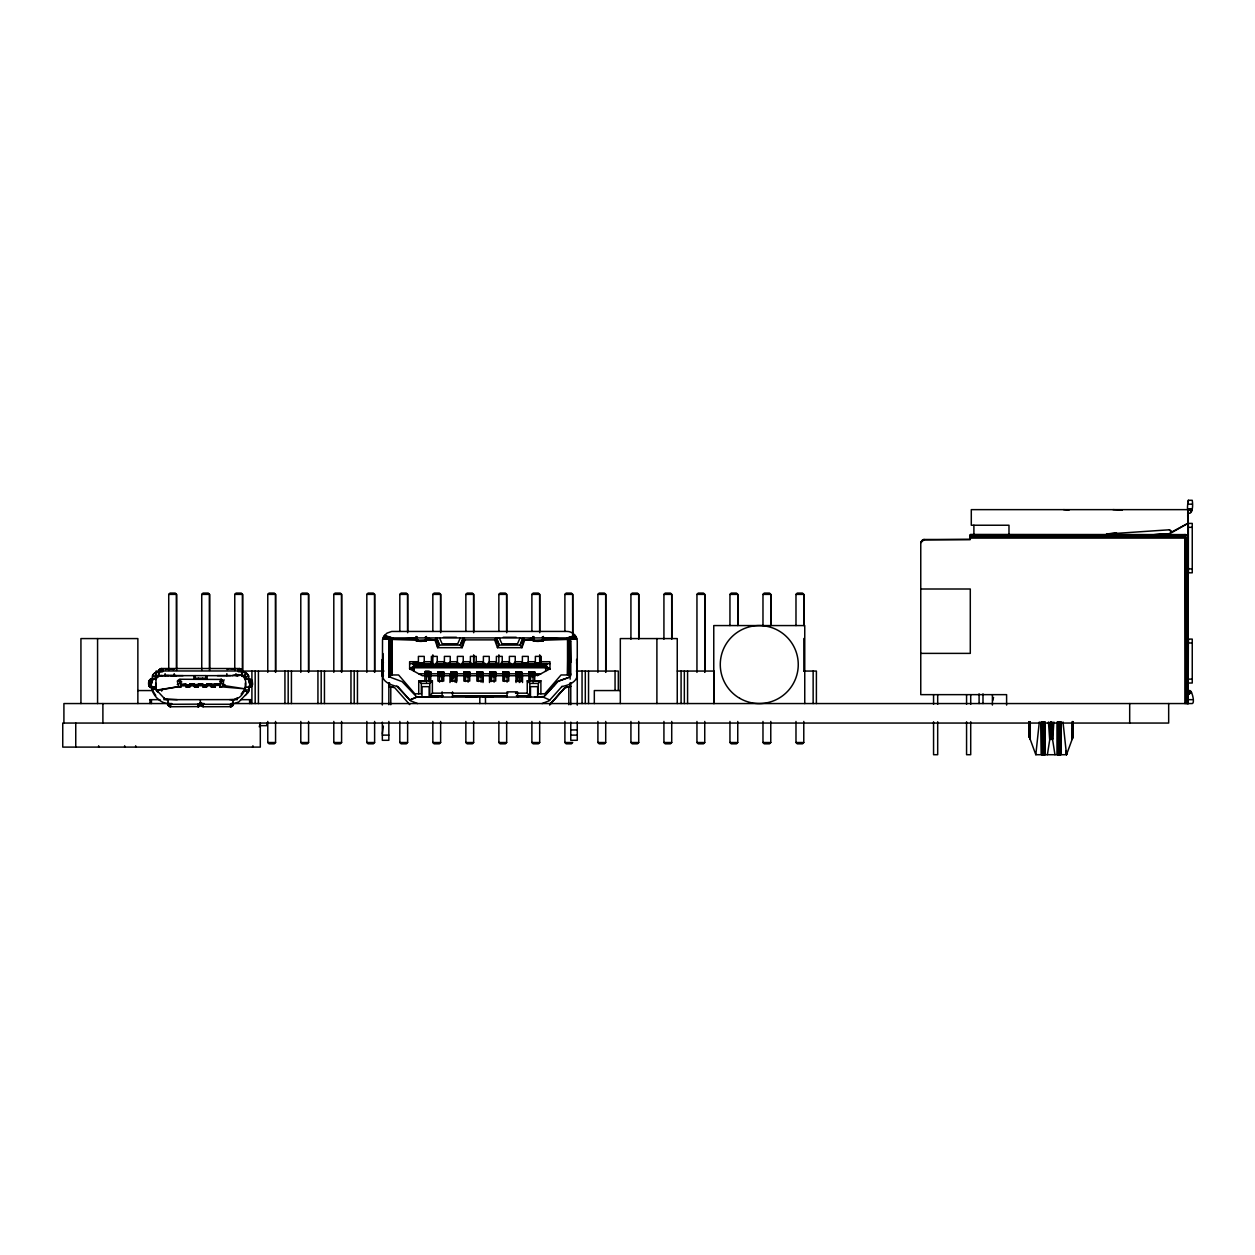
<?xml version="1.0" encoding="UTF-8"?>
<svg xmlns="http://www.w3.org/2000/svg" width="1255" height="1255" viewBox="0 0 1255 1255"><rect width="100%" height="100%" fill="white"/><g stroke="black" fill="none" stroke-linecap="round" stroke-linejoin="round"><path stroke-width="1.5" d="M382.336 676.555L382.336 660.208M388.846 671.817L388.846 670.421M542.05 703.553L549.094 700.808L562.036 686.407M540.889 693.811L540.889 680.822L538.285 683.41L538.285 693.811L544.78 693.811L561.032 674.97L568.829 674.97L570.131 641.823L566.884 637.917L570.335 639.972L570.774 661.84M577.269 679.802L577.269 673.668M577.269 671.817L577.269 670.421M1030.261 739.399L1029.288 721.719L1029.241 736.685L1030.261 739.399L1030.261 722.033M1072.084 739.399L1073.088 721.719L1073.103 736.654L1072.084 739.399L1072.084 722.033M1188.344 502L1188.344 500.29L1192.25 500.29C1194.619 516.072 1184.595 519.131 1188.344 500.29M232.065 675.645C252.914 668.617 247.925 700.494 231.704 699.663M1029.367 721.939L1029.226 736.607L1029.226 721.625L1029.32 736.889L1035.814 754.71L1066.515 754.71L1073.119 736.607L1073.088 721.625L1072.194 739.117M1186.148 537.846L1185.834 703.553L1185.52 537.846M1188.218 683.018L1188.344 639.093L1188.344 642.952L1192.25 642.999M1029.524 721.813L1029.367 737.014L1029.226 721.656M1050.466 722.127L1049.776 738.63M1050.843 723.068L1050.404 737.093L1050.294 722.127M1187.967 595.937L1188.171 537.846L1185.834 534.677L970.288 534.599L970.288 539.477L922.503 539.87L920.762 542.788L920.762 694.643L1006.604 694.643L1006.604 705.059M1029.586 721.986L1029.602 737.642L1029.978 722.174M1047.392 754.71L1050.011 737.893L1050.09 722.566M1051.565 723.053L1052.302 737.799M1072.978 721.923L1072.758 737.595M1051.204 722.896L1051.11 736.575L1049.98 737.924L1049.949 722.676M1054.953 754.71L1052.349 737.924L1052.459 722.676M1187.779 595.937L1188.171 537.846L970.288 537.846M1187.873 639.783L1188.171 632.253L1188.171 685.418L1187.779 632.253M177.237 699.663L164.734 698.862L155.746 689.23L156.091 678.469L159.997 675.645L156.624 676.555L155.667 679.52C146.098 674.327 146.317 692.446 155.667 687.316M416.236 636.473L416.503 641.148L417.24 636.865M533.218 636.473L533.469 641.148L534.191 636.865M1049.713 722.958L1049.808 738.599L1052.349 737.924L1052.035 722.158M1061.369 722.002L1060.883 754.71L1060.883 722.002M452.412 681.496L452.506 674.625M465.401 681.496L465.495 674.625M478.406 681.496L478.5 674.625M491.395 681.496L491.489 674.625M504.4 681.496L504.494 674.625M517.389 681.496L517.484 674.625M530.394 681.496L530.489 674.625M1187.858 570.037L1188.171 537.846L1187.826 547.29M452.318 681.245L452.506 675.974L455.094 675.974M465.307 681.245L465.495 675.974L468.099 675.974M478.312 681.245L478.5 675.974L481.089 675.974M491.301 681.245L491.489 675.974L494.094 675.974M504.306 681.245L504.494 675.974L507.083 675.974M517.295 681.245L517.484 675.974L520.088 675.974M530.3 681.245L530.489 675.974L533.077 675.974M249.243 688.556L248.412 691.913L245.29 695.474M416.315 636.787C413.821 643.501 426.637 642.011 428.786 637.917M533.297 636.787C530.802 643.501 543.619 642.011 545.768 637.917M570.774 674.029L568.625 677.512L557.487 681.622L544.027 696.509L534.599 697.153M389.019 682.767L388.846 686.407L394.76 687.756L409.742 704.604M389.301 677.308L389.489 673.668L390.791 674.97L398.588 674.97L414.84 693.811L421.335 693.811L421.335 683.41L418.731 680.822L424.896 680.822M158.914 672.994L159.118 669.762L161.518 668.523L239.501 668.523L242.105 670.547M168.013 699.663L168.06 705.09L170.617 706.738L198.792 706.581L200.204 705.483L200.376 699.663M232.975 702.675L230.92 704.259L203.232 704.29C199.357 700.839 199.372 705.938 203.232 706.738L230.92 706.675L232.818 705.483L233.006 702.267M416.597 637.038L416.189 640.285L425.806 639.925L426.135 641.148L425.429 636.865M530.818 637.917L533.155 640.285L533.375 637.164L533.155 640.285L542.772 639.925L543.117 641.148L542.38 636.865M545.439 671.331L546.882 663.66L535.367 664.758L424.237 664.695M200.376 704.698L200.204 705.483L200.345 702.675M416.393 637.164L416.189 640.285L413.852 637.917M533.375 637.164L533.155 640.285L533.422 637.242M1053.886 722.033L1052.694 739.399L1049.651 739.399L1048.458 722.033M151.777 679.52L152.984 674.892A6.73 6.73 0 0 1 154.961 672.915L162.789 671.723M168.06 705.09L168.013 702.267M249.196 689.575L249.243 686.046M577.269 674.029C577.488 682.328 568.186 685.308 561.644 686.611M158.914 671.723L158.601 675.614L157.126 676.163L154.961 672.915L157.408 675.974M245.353 688.556L241.117 694.093M416.503 637.242L416.189 640.285L416.55 637.195M153.141 687.316C150.067 686.563 150.067 680.21 153.141 679.52M247.894 687.316C250.937 686.548 250.969 680.524 248.082 679.52M1035.814 754.71L1039.313 722.002M242.105 672.994L241.917 669.762L238.152 669.746M383.434 675.614L382.367 675.614L382.336 659.377M577.269 705.153L577.269 641.823C577.441 636.269 572.421 631.249 566.884 631.422L391.701 631.453L386.948 633.163L384.077 636.034L392.737 637.917L389.489 641.823C390.462 637.007 390.211 637.854 383.559 636.913L384.077 636.034L391.591 638.073L383.12 637.822L390.556 638.575L388.846 641.823L389.96 639.046L392.439 638.058L389.489 641.823L390.791 674.97L391.544 639.328L392.737 637.917L383.559 636.913L382.524 639.768L382.336 704.996M426.324 636.787L426.449 640.285L426.402 636.473M543.305 636.787L543.431 640.285L543.384 636.473M382.336 733.814L383.34 726.065M158.914 670.547L162.883 669.746M388.893 641.038L388.846 677.308M382.602 662.624L382.336 659.785M1187.889 692.901C1190.493 683.881 1195.654 702.973 1192.25 703.553L231.704 703.553M523.382 637.917L521.939 647.674L520.088 645.07L523.382 637.917L524.763 639.877L521.939 647.674L497.466 647.674L499.286 645.07L496.023 637.917L494.643 639.877L464.977 639.877L463.597 637.917L462.138 647.674L437.681 647.674L434.858 639.877L436.222 637.917L439.532 645.07L437.681 647.674L436.222 637.917M200.69 702.675L201.412 706.141L201.804 703.945L202.243 706.581L202.243 704.133L203.232 706.738L203.232 704.29M220.66 679.441C224.504 678.845 224.598 688.069 219.829 687.05L219.829 684.195L206.573 684.195L206.573 687.05M150.255 687.269L152.577 687.191L148.984 686.14L150.647 679.52M158.961 672.57L161.017 668.57L161.518 670.97L239.501 670.97L241.682 671.849L241.682 669.433M197.772 706.738L197.772 704.29L198.306 706.675L199.969 703.412L199.231 706.392L198.792 704.133L170.617 704.29L168.217 703.035L169.19 706.392L169.19 703.945L169.629 706.581L170.115 704.259L170.617 706.738L170.617 704.29M230.402 706.738L230.402 704.29L230.92 706.675L231.422 704.133L231.861 706.392L231.861 703.945L232.253 706.141L232.253 703.71L232.583 705.828L232.583 703.412L232.975 705.09L233.006 699.663M200.643 702.267L200.376 703.553L204.22 703.553M250.388 687.316C255.345 685.559 250.906 675.472 245.353 679.52C245.964 673.543 238.403 678.296 242.795 671.739L246.074 672.915A6.73 6.73 0 0 1 248.051 674.892L249.243 679.52M239.501 670.97L239.501 668.523L240.019 670.986L240.521 668.68L241.682 671.849M161.675 691.113L162.068 689.764A8.487 8.487 0 0 1 162.381 689.136M1145.846 535.273L1169.66 533.657L1171.401 531.21L1169.378 529.783L1106.486 534.05M149.894 679.692L152.388 679.692L151.149 684.712L148.655 684.712L149.894 679.692L152.749 679.535L151.149 684.712L148.702 685.214L151.384 685.936L148.984 686.14M992.658 700.745L993.552 697.451M259.267 726.786L260.303 723.053L260.303 747.102L62.75 747.102L62.75 723.053L1168.672 723.053L1168.672 703.553M1073.103 736.622L1073.088 721.656M245.07 689.921L249.149 689.921L248.412 691.913L244.411 690.846L242.984 692.227L245.29 689.183L245.321 682.971M148.655 684.712L150.255 679.535M252.506 747.102L252.945 745.768M166.146 699.584L163.762 697.937M1072.57 738.05L1072.413 721.531M462.891 637.917L460.303 645.07L462.138 647.674L464.977 639.877M522.692 637.917L520.088 645.07L499.286 645.07L496.698 637.917M1050.011 737.893L1051.266 736.575L1052.333 737.893M460.303 637.917L457.699 643.768L442.121 643.768L439.532 637.917M520.088 637.917L517.484 643.768L501.89 643.768L499.286 637.917M463.597 637.917L460.303 645.07L439.532 645.07L436.928 637.917M426.214 641.117L416.346 640.991M543.195 641.117L533.312 640.991M570.774 675.739L570.774 641.431L568.013 638.073L575.527 636.034L566.884 637.917L570.131 641.823M248.412 691.913L238.795 701.922L234.277 703.553M1170.993 533.014L1187.826 523.413L1192.25 523.413L1192.25 572.813L1187.701 572.813M570.131 673.668L568.829 674.97L568.076 639.328L567.182 638.058L576.045 636.913L568.719 638.371L576.5 637.822L569.064 638.575L570.727 641.038M221.664 679.457L180.359 679.253C173.723 679.535 181.002 692.744 181.222 684.195L186.022 684.195L186.022 687.05L189.662 687.003L186.022 686.281L189.662 685.889L186.022 685.889L194.478 685.183L189.662 685.183L220.66 684.461C218.841 681.904 222.59 678.327 221.021 679.567M553.204 686.407L556.796 682.328M570.774 686.407L564.844 687.756L549.878 704.604L564.844 687.756L570.774 686.407L566.382 687.081M549.596 704.777L564.452 688.148M544.984 695.741L558.271 681.041L568.044 677.747M237.383 697.827L234.277 699.615M920.762 542.788L924.072 539.477L970.288 539.477M158.554 676.006L159.118 669.762L162.883 669.778M245.745 674.28L243.925 676.163L246.074 672.915L243.627 675.974L245.651 674.217M1188.25 694.392L1190.979 691.583L1187.701 694.203L1188.344 703.553M168.735 670.421L168.735 594.384L170.037 593.082L175.229 593.082L176.531 594.384L176.61 669.15M201.741 670.421L201.741 594.384L203.043 593.082L208.252 593.082L209.538 594.384L209.616 669.15M234.763 594.384L236.065 593.082L241.258 593.082L242.56 594.384L242.56 672.366L242.56 594.384L234.763 594.384L234.763 670.421M267.77 594.384L269.072 593.082L274.265 593.082L275.567 594.384L275.645 671.064L275.567 672.366L275.567 594.384L267.77 594.384L267.77 672.366M300.792 594.384L302.094 593.082L307.287 593.082L308.589 594.384L308.667 671.064L308.589 672.366L308.589 594.384L300.792 594.384L300.792 672.366M333.799 594.384L335.101 593.082L340.293 593.082L341.595 594.384L341.674 671.064L341.595 672.366L341.595 594.384L333.799 594.384L333.799 672.366M366.821 594.384L368.107 593.082L373.315 593.082L374.618 594.384L374.696 671.064L374.618 672.366L374.618 594.384L366.821 594.384L366.821 672.366M399.827 631.422L399.827 594.384L401.129 593.082L406.322 593.082L407.624 594.384L407.671 632.724M275.567 721.437L275.567 742.521L274.265 743.823L269.072 743.823L267.77 742.521L267.77 721.437M432.834 631.422L432.834 594.384L434.136 593.082L439.344 593.082L440.631 594.384L440.678 632.724M308.589 721.437L308.589 742.521L307.287 743.823L302.094 743.823L300.792 742.521L300.792 721.437M465.856 631.422L465.856 594.384L467.158 593.082L472.351 593.082L473.653 594.384L473.684 632.724M341.595 721.437L341.595 742.521L340.293 743.823L335.101 743.823L333.799 742.521L333.799 721.437M498.863 631.422L498.863 594.384L500.165 593.082L505.357 593.082L506.659 594.384L506.706 632.724M443.25 695.756L429.775 695.756L429.775 683.41L432.379 680.822L430.747 680.822M374.618 721.437L374.618 742.521L373.315 743.823L368.107 743.823L366.821 742.521L366.821 721.437M429.775 695.756L432.379 693.168L432.379 680.822L418.731 680.822L418.731 693.811M531.885 631.422L531.885 594.384L533.171 593.082L538.379 593.082L539.681 594.384L539.713 632.724M407.624 721.437L407.624 742.521L406.322 743.823L401.129 743.823L399.827 742.521L399.827 721.437M564.891 631.422L564.891 594.384L566.193 593.082L571.386 593.082L572.688 594.384L572.735 634.638M440.631 721.437L440.631 742.521L439.344 743.823L434.136 743.823L432.834 742.521L432.834 721.437M597.898 594.384L599.2 593.082L604.408 593.082L605.71 594.384L605.789 671.064L605.71 672.366L605.71 594.384L597.898 594.384L597.898 672.366M542.254 639.877L568.076 639.328L546.411 637.917M473.653 721.437L473.653 742.521L472.351 743.823L467.158 743.823L465.856 742.521L465.856 721.437M630.92 639.219L630.92 594.384L632.222 593.082L637.414 593.082L638.717 594.384L638.764 638.481M506.659 721.437L506.659 742.521L505.357 743.823L500.165 743.823L498.863 742.521L498.863 721.437M663.926 639.219L663.926 594.384L665.228 593.082L670.437 593.082L671.723 594.384L671.77 638.481M539.681 721.437L539.681 742.521L538.379 743.823L533.171 743.823L531.885 742.521L531.885 721.437M696.949 594.384L698.251 593.082L703.443 593.082L704.745 594.384L704.824 671.064L704.745 672.366L704.745 594.384L696.949 594.384L696.949 672.366M729.955 625.57L729.955 594.384L731.257 593.082L736.45 593.082L737.752 594.384L737.783 625.053M605.71 721.437L605.71 742.521L604.408 743.823L599.2 743.823L597.898 742.521L597.898 721.437M762.977 625.57L762.977 594.384L764.264 593.082L769.472 593.082L770.774 594.384L770.805 625.053M638.717 721.437L638.717 742.521L637.414 743.823L632.222 743.823L630.92 742.521L630.92 721.437M795.984 625.57L795.984 594.384L797.286 593.082L802.478 593.082L803.78 594.384L803.812 625.053M671.723 721.437L671.723 742.521L670.437 743.823L665.228 743.823L663.926 742.521L663.926 721.437M704.745 721.437L704.745 742.521L703.443 743.823L698.251 743.823L696.949 742.521L696.949 721.437M737.752 721.437L737.752 742.521L736.45 743.823L731.257 743.823L729.955 742.521L729.955 721.437M770.774 721.437L770.774 742.521L769.472 743.823L764.264 743.823L762.977 742.521L762.977 721.437M803.78 721.437L803.78 742.521L802.478 743.823L797.286 743.823L795.984 742.521L795.984 721.437M165.315 669.511L167.699 668.695L173.99 669.511M227.045 669.511L229.445 668.695L235.736 669.511M1188.877 693.325L1190.979 691.583M920.825 542.129L924.072 539.477L923.115 539.634M179.842 679.379L180.359 684.461L181.222 684.195M1188.344 694.721L1191.528 692.258M223.28 680.508L224.159 679.881M396.8 686.171L410.526 700.808L417.57 703.553M177.253 684.524L181.787 681.904M534.724 675.739L540.889 673.794L418.731 673.794M537.297 675.739L549.972 668.852L549.972 661.714L541.219 661.714M241.462 675.676L242.246 675.661M382.336 674.029C382.116 682.328 391.435 685.308 397.961 686.611L409.757 700.023L416.738 696.964L425.021 697.153M409.757 700.023L417.146 697.043M567.652 637.979L574.931 635.218M156.624 690.846L158.052 692.227M248.725 676.116L244.803 677.041L248.725 676.116A8.487 8.487 0 0 0 248.051 674.892M1187.92 703.553L1188.218 509.483L1188.265 513.515L1187.701 509.64L971.292 509.64L971.292 525.233L1008.989 525.233L1008.989 534.944M179.842 686.893L181.222 685.889L180.359 687.05M1049.651 739.399L1052.569 738.63L1049.855 738.395L1051.47 736.654L1051.408 721.907M159.118 669.762L159.354 671.849L160.091 668.852C159.824 672.068 162.428 671.362 161.518 668.523M220.66 685.889L219.829 686.736L221.351 686.877L219.829 687.034L220.66 687.05L219.829 685.669M155.667 678.861L151.777 678.861L153.91 678.359M382.995 662.389L383.434 662.624M248.474 679.614L250.78 679.535L252.051 686.14L249.557 686.14L252.239 685.701L249.839 685.214L252.365 684.712L252.349 681.591L251.141 679.692L248.474 679.614L249.902 684.712L252.365 684.712M156.467 690.595L178.932 686.611L156.153 690.156M211.373 686.846L215.013 686.924L211.373 687.003L215.013 686.736L211.373 685.889L215.013 685.669L181.222 685.497L186.022 685.387M424.237 665.087L413.585 664.679L424.237 664.02L413.193 663.989L418.401 663.769C405.773 659.063 421.225 670.907 409.632 668.852L409.632 661.714L418.401 661.714M252.051 686.14L248.647 687.113L250.78 687.269L245.353 687.316M1106.863 534.002L1116.479 532.732M198.117 685.45L194.478 685.889L198.117 685.889L194.478 686.281L198.117 687.003L194.478 687.05L194.478 684.195L189.662 684.195L189.662 687.05M206.573 685.45L202.934 685.889L206.573 685.889L202.934 686.281L206.573 687.003L202.934 687.05L202.934 684.195L198.117 684.195L198.117 687.05M151.777 687.52L155.667 686.689M463.879 673.794L469.731 673.355L463.879 672.962L469.731 672.319L463.879 672.523M418.401 664.758L431.391 664.13M534.489 639.877L524.763 639.877L531.979 639.219M151.777 678.861L155.698 678.531M152.388 679.692L148.984 680.665L151.479 680.665L148.812 681.104L151.306 681.104L148.655 682.108L151.149 682.108M186.022 684.195L181.222 684.901L215.013 685.214L206.573 685.465M194.478 684.195L189.662 684.555L202.934 684.555L198.117 684.901M198.117 684.555L202.934 684.195L198.117 684.461M215.013 684.195L215.013 687.05L211.373 687.05L211.373 684.195L206.573 684.901M437.885 673.794L443.737 673.355L437.885 672.962L443.737 672.319L437.885 672.162L443.737 671.974L443.737 681.073L437.885 681.073L437.885 671.974L443.737 671.974M450.89 673.794L456.742 673.355L450.89 672.962L456.742 672.319L450.89 672.162L456.742 671.974L456.742 681.073L450.89 681.073L450.89 671.974L456.742 671.974M476.884 673.794L482.736 673.355L476.884 672.962L482.736 672.319L476.884 672.162L482.736 671.974L482.736 681.073L476.884 681.073L476.884 671.974L482.736 671.974M489.874 673.794L495.725 673.355L489.874 672.962L495.725 672.319L489.874 672.162L495.725 671.974L495.725 681.073L489.874 681.073L489.874 671.974L495.725 671.974M502.879 673.794L508.73 673.355L502.879 672.962L508.73 672.319L502.879 672.162L508.73 671.974L508.73 681.073L502.879 681.073L502.879 671.974L508.73 671.974M515.868 673.794L521.719 673.355L515.868 672.962L521.719 672.319L515.868 672.162L521.719 671.974L521.719 681.073L515.868 681.073M528.873 673.794L534.724 673.355L528.873 672.962L534.724 672.319L528.873 672.162L534.724 671.974L534.724 681.073L527.241 680.822L527.241 693.168L529.83 695.756L529.83 683.41L527.241 680.822L528.873 680.822M506.957 697.074L507.083 691.866L517.484 691.866L517.625 697.074M424.237 663.66L413.334 664.177L424.237 664.601M189.662 684.901L194.478 684.555M515.225 664.13L541.219 663.66M1146.066 535.258L1168.86 533.704M437.242 665.479L437.242 656.381L431.391 656.381L431.391 665.479L437.242 665.087M450.231 665.479L450.231 656.381L444.395 656.381L444.395 665.479L450.231 665.087M463.236 665.479L463.236 656.381L457.385 656.381L457.385 665.479L463.236 665.087M476.241 665.479L476.241 656.381L470.39 656.381L470.39 665.479L476.241 665.087M489.23 665.479L489.23 656.381L483.379 656.381L483.379 665.479L489.23 665.087M502.235 665.479L502.235 656.381L496.384 656.381L496.384 665.479L502.235 665.087M515.225 665.479L515.225 656.381L509.373 656.381L509.373 665.479L515.225 665.087M159.573 675.676L205.836 675.614L205.836 679.253M541.219 664.695L546.286 664.177L541.219 664.13M424.237 664.381L546.568 663.848M430.747 681.073L430.747 671.974L424.896 672.005L424.896 681.073M437.885 673.402L443.737 673.088M450.89 673.402L456.742 673.088M463.879 673.402L469.731 673.088M476.884 673.402L482.736 673.088M489.874 673.402L495.725 673.088M502.879 673.402L508.73 673.088M515.868 673.402L521.719 673.088M528.873 673.402L534.724 673.088M418.401 665.056L413.821 665.291L545.8 665.291L413.899 665.668M211.373 686.281L215.013 686.093M249.902 684.712L248.835 679.802L251.141 679.692M181.222 685.387L189.662 685.45M211.373 686.611L215.013 686.454M534.724 681.073L540.889 680.822L534.724 680.822M569.66 639.046L576.829 638.779L569.378 638.811M205.836 675.661L230.591 675.645M463.879 672.162L469.731 671.974L469.731 681.073L463.879 681.073L463.879 671.974L469.731 671.974M215.013 684.681L219.829 684.555L215.013 684.995L219.829 685.497M526.88 697.153L530.489 697.058L530.489 686.658L537.626 686.658L537.626 697.058M215.013 684.304L219.829 684.195M161.989 675.645L158.961 675.88M189.662 685.465L194.478 685.387M198.117 685.465L202.934 685.387M431.391 665.479L437.242 665.401M444.395 665.479L450.231 665.401M457.385 665.479L463.236 665.401M470.39 665.479L476.241 665.401M483.379 665.479L489.23 665.401M496.384 665.479L502.235 665.401M509.373 665.479L515.225 665.401M541.219 665.401L535.367 665.479L535.367 656.381L541.219 656.381L541.219 665.479L545.721 665.668M162.146 675.645L160.295 675.661L168.954 675.645M466.17 697.168L473.888 697.058M524.763 639.877L534.175 639.752M543.588 639.642L568.076 639.328L567.527 674.97L567.527 639.877M233.461 699.615L163.825 699.663M469.323 697.153L476.618 697.058M412.879 663.738L418.401 663.911M535.367 664.068L541.219 664.02M170.429 675.645L183.057 675.645M413.46 664.413L418.401 664.381M238.152 669.778L241.917 669.762L242.497 676.006M430.747 671.974L424.896 672.005L430.747 671.974L424.896 672.68L430.747 673.402L424.896 673.402M970.288 535.509L1184.877 534.928M1188.344 504.181L1192.25 504.181M1192.25 509.122L1188.344 509.122L1191.528 511.569M1187.701 513.546L1187.826 509.64M1188.344 527.32L1192.25 527.32M970.288 534.599L1184.877 534.677M970.288 535.744L1184.877 535.744M970.288 536.277L1184.877 536.277M970.288 536.889L1184.877 536.889M970.288 537.501L1184.877 537.501M1188.344 568.907L1192.25 568.907M920.762 589.003L970.288 589.003L970.288 653.384L920.762 653.384M168.735 594.384L176.531 594.384L176.531 670.421M201.741 594.384L209.538 594.384L209.538 670.421M399.827 594.384L407.624 594.384L407.624 631.422M432.834 594.384L440.631 594.384L440.631 631.422M465.856 594.384L473.653 594.384L473.653 631.422M498.863 594.384L506.659 594.384L506.659 631.422M531.885 594.384L539.681 594.384L539.681 631.422M564.891 594.384L572.688 594.384L572.688 635.328M630.92 594.384L638.717 594.384L638.717 639.219M663.926 594.384L671.723 594.384L671.723 639.219M729.955 594.384L737.752 594.384L737.752 625.57M762.977 594.384L770.774 594.384L770.774 625.57M795.984 594.384L803.78 594.384L803.78 625.57M426.135 637.242L426.449 640.285L426.276 637.007M543.117 637.242L543.431 640.285L543.242 637.007M443.423 637.273L456.396 637.273M503.192 637.273L516.182 637.273M1187.701 639.093L1192.25 639.093L1192.25 683.018L1187.701 683.018M416.801 638.246L391.544 639.328L417.35 639.877M425.131 639.877L434.858 639.877L427.626 639.219M416.268 640.709L426.371 640.709M533.234 640.709L543.352 640.709M424.237 661.714L431.391 661.714M437.242 661.714L444.395 661.714M450.231 661.714L457.385 661.714M463.236 661.714L470.39 661.714M476.241 661.714L483.379 661.714M489.23 661.714L496.384 661.714M502.235 661.714L509.373 661.714M515.225 661.714L522.378 661.714M528.23 661.714L535.367 661.714M568.17 662.624L570.774 662.248M418.401 662.875L424.237 662.875M431.391 662.875L433.038 663.393M437.242 662.875L435.626 663.393M444.395 662.875L446.027 663.393M450.231 662.875L448.6 663.393M457.385 662.875L459.001 663.393M463.236 662.875L461.605 663.393M470.39 662.875L471.99 663.393M476.241 662.875L474.594 663.393M483.379 662.875L484.995 663.393M489.23 662.875L487.599 663.393M496.384 662.875L497.984 663.393M502.235 662.875L500.588 663.393M509.373 662.875L510.989 663.393M515.225 662.875L513.593 663.393M522.378 662.875L528.23 662.875M535.367 662.875L541.219 662.875M420.033 663.111L422.637 662.938M446.027 663.111L448.6 663.111M523.978 663.111L526.582 662.938M539.587 662.954L536.983 663.142M409.632 663.66L431.391 663.66M437.242 663.66L444.395 663.66M450.231 663.66L457.385 663.66M463.236 663.66L470.39 663.66M476.241 663.66L483.379 663.66M489.23 663.66L496.384 663.66M502.235 663.66L509.373 663.66M515.225 663.66L549.972 663.66M424.237 663.691L431.391 663.911M437.242 663.691L444.395 663.911M450.231 663.691L457.385 663.911M463.236 663.691L470.39 663.911M476.241 663.691L483.379 663.911M489.23 663.691L496.384 663.911M502.235 663.691L509.373 663.911M515.225 663.691L522.378 663.911M528.23 663.691L535.367 663.911M437.242 664.13L444.395 664.13M450.231 664.13L457.385 664.13M463.236 664.13L470.39 664.13M476.241 664.13L483.379 664.13M489.23 664.13L496.384 664.13M502.235 664.13L509.373 664.13M165.55 669.292L173.755 669.292L165.864 669.088M159.369 671.064L156.122 671.064L156.122 678.72M241.305 671.064L383.967 671.064M425.382 671.064L429.163 671.064M576.374 671.064L618.307 671.064L618.307 690.187M677.308 671.064L714.095 671.064L714.095 703.553M803.671 671.064L816.393 671.064L816.393 703.553M238.23 671.723L242.795 671.739L241.776 675.708M521.719 671.974L515.868 671.974L516.025 682.532M534.724 671.974L528.873 671.974L528.873 681.073M424.896 674.578L430.747 674.578M437.885 674.578L443.737 674.578M450.89 674.578L456.742 674.578M463.879 674.578L469.731 674.578M476.884 674.578L482.736 674.578M489.874 674.578L495.725 674.578M502.879 674.578L508.73 674.578M515.868 674.578L521.719 674.578M528.873 674.578L534.724 674.578M165.111 675.3L176.155 675.614M217.382 675.645L239.187 675.614M577.253 675.614L576.625 662.483M424.896 675.739L422.323 675.739L409.632 668.852L413.977 666.044L545.643 666.044L549.972 668.852L545.439 668.209M430.747 675.739L437.885 675.739M443.737 675.739L450.89 675.739M456.742 675.739L463.879 675.739M469.731 675.739L476.884 675.739M482.736 675.739L489.874 675.739M495.725 675.739L502.879 675.739M508.73 675.739L515.868 675.739M521.719 675.739L528.873 675.739M426.527 675.974L429.132 675.974L429.32 681.245M439.532 675.974L442.121 675.974L442.309 681.245M426.527 676.571L429.132 676.571L429.226 681.496M439.532 676.571L442.121 676.571L442.215 681.496M452.506 676.571L455.094 676.571M465.495 676.571L468.099 676.571M478.5 676.571L481.089 676.571M491.489 676.571L494.094 676.571M504.494 676.571L507.083 676.571M517.484 676.571L520.088 676.571M530.489 676.571L533.077 676.571M195.184 678.218L205.836 678.218M245.353 678.861L249.243 678.861L245.353 678.531M1188.344 679.128L1192.25 679.128M177.237 681.12L181.206 681.12M219.845 681.12L223.766 681.12M421.335 683.41L429.775 683.41M529.83 683.41L538.285 683.41M206.573 684.195L211.373 684.195M148.702 685.214L151.196 685.214M249.839 685.214L252.349 685.214L250.78 679.535M249.745 685.701L252.239 685.701M194.478 686.846L198.117 686.846M202.934 686.846L206.573 686.846M248.647 687.113L251.141 687.113M137.862 690.564L152.718 690.564M620.315 690.564L594.321 690.564L594.321 703.553M442.121 692.823L452.506 692.823M432.379 693.168L442.058 693.168M451.737 693.168L507.883 693.168M515.617 693.168L527.241 693.168M515.538 693.293L517.484 693.293M452.867 695.756L506.738 695.756M516.37 695.756L529.83 695.756M417.57 697.058L542.05 697.058M149.816 699.663L160.028 699.663M229.759 699.663L237.336 699.663M241.086 699.663L251.173 699.663M1188.344 699.663L1192.25 699.663M171.825 703.553L63.911 703.553L63.911 723.053M260.303 725.657L266.813 725.657L266.813 723.053M570.774 729.939L577.269 729.939M382.336 735.116L388.846 735.116M570.774 735.116L577.269 735.116M267.77 742.521L275.567 742.521M300.792 742.521L308.589 742.521M333.799 742.521L341.595 742.521M366.821 742.521L374.618 742.521M399.827 742.521L407.624 742.521M432.834 742.521L440.631 742.521M465.856 742.521L473.653 742.521M498.863 742.521L506.659 742.521M531.885 742.521L539.681 742.521M564.891 742.521L572.688 742.521L571.386 743.823L566.193 743.823L564.891 742.521L564.891 721.437M597.898 742.521L605.71 742.521M630.92 742.521L638.717 742.521M663.926 742.521L671.723 742.521M696.949 742.521L704.745 742.521M729.955 742.521L737.752 742.521M762.977 742.521L770.774 742.521M795.984 742.521L803.78 742.521M390.242 638.811L382.791 638.779L389.96 639.046M155.667 687.52L151.777 687.081L151.777 688.556L155.746 689.23M438.262 697.153L429.132 697.058L429.132 686.658L421.978 686.658L421.978 697.058L433.524 697.153M541.219 663.691L546.725 663.738M1049.808 738.599L1052.569 738.63M483.05 697.058L490.329 697.153M417.899 639.658L391.544 639.328L392.093 674.97L392.093 639.877M425.429 639.752L434.858 639.877M493.278 697.168L485.434 697.058L485.512 703.553M421.978 697.058L429.163 697.168M528.873 672.523L534.724 672.68M515.868 672.523L521.719 672.68M502.879 672.523L508.73 672.68M489.874 672.523L495.725 672.68M476.884 672.523L482.736 672.68M450.89 672.523L456.742 672.68M437.885 672.523L443.737 672.68M467.142 672.602L469.731 672.68M430.747 672.523L424.896 672.319M541.219 664.601L535.367 664.334M166.79 699.584L167.841 699.631M186.022 686.846L189.662 687.003M248.835 679.802L251.486 679.928L249.165 680.085L251.8 680.273L249.431 680.445L252.051 680.665L249.667 680.869L252.239 681.104L249.792 681.34L252.365 682.108M1112.965 509.64L1122.347 510.126M522.378 665.087L528.23 665.401L522.378 665.479L522.378 656.381L528.23 656.381L528.23 665.479M189.662 684.195L194.478 684.461M166.774 703.553C159.793 702.267 153.032 695.552 151.777 688.556L155.698 688.901L155.714 683.081M1063.581 509.64L1069.04 510.11M221.664 686.846L245.274 688.854L223.076 685.45M148.812 685.701L151.384 685.936M1192.25 509.53L1188.344 509.122L1192.062 510.393M393.239 687.081L388.846 686.407L390.791 686.689L390.791 704.745M1185.834 534.677L1184.877 534.536L1184.877 703.553M237.885 675.614L235.94 675.3L237.556 675.614M219.829 686.454L220.66 686.611M180.359 686.846L181.222 687.003M174.21 675.3L175.81 675.614M416.738 696.964L402.118 681.622L390.995 677.512L388.846 674.029M384.673 635.218L391.952 637.979M156.248 677.041L152.624 675.488L156.059 677.339M542.882 696.964L549.847 700.023M1169.378 529.783L1171.433 532.151L1187.826 523.413L1187.701 514.817M244.803 690.36L248.051 692.54M164.28 698.439L165.252 699.192M155.746 695.474L151.824 689.262M494.643 639.877L497.466 647.674L496.023 637.917M576.625 660.146L577.175 675.614M576.625 659.754L577.018 662.624L576.625 659.346M1066.044 750.866L1066.515 754.71L1066.264 750.866M1063.016 722.002L1066.515 754.71M1187.873 588.501L1188.171 595.937M382.995 658.593L383.089 662.624M1040.96 722.002L1041.462 754.71L1041.462 722.002M1050.67 721.923L1050.796 736.701L1051.031 722.99M1188.171 639.093L1188.187 642.952M1072.899 721.813L1072.962 737.014M1051.737 722.158L1051.8 736.936M1188.265 538.615L1188.218 523.413L1188.171 703.553M1188.328 567.103L1188.344 572.813L1188.344 523.413M1052.317 722.676L1052.349 737.924M803.827 638.481L803.859 671.064M539.744 655.738L539.744 663.393M473.715 655.738L473.715 663.393M1187.622 537.846L1187.622 703.553M1187.214 537.846L1187.214 703.553M1186.712 537.846L1186.712 703.553M1129.688 703.553L1129.688 723.053M1060.287 722.002L1060.287 754.71M1059.706 722.002L1059.706 754.71M1059.157 722.002L1059.157 754.71M1058.702 722.002L1058.702 754.71M1058.232 722.002L1058.232 754.71M1057.84 722.002L1057.84 754.71M1057.494 722.002L1057.494 754.71M1057.243 722.002L1057.243 754.71M1045.101 722.002L1045.101 754.71M1044.835 722.002L1044.835 754.71M1044.505 722.002L1044.505 754.71M1044.113 722.002L1044.113 754.71M1043.642 722.002L1043.642 754.71M1043.172 722.002L1043.172 754.71M1042.638 722.002L1042.638 754.71M1042.058 722.002L1042.058 754.71M992.407 694.643L992.407 705.059M982.994 693.842L982.994 703.553M979.088 693.842L979.088 703.553M973.896 525.233L973.896 534.363M970.711 694.643L970.711 704.337M970.711 721.766L970.711 754.71L966.57 754.71L966.57 721.766M966.57 694.643L966.57 704.337M937.689 694.643L937.689 704.337M937.689 721.766L937.689 754.71L933.563 754.71L933.563 721.766M933.563 694.643L933.563 704.337M813.146 671.064L813.146 703.553M804.753 703.553L804.753 625.57L713.766 625.57L713.766 703.553M687.583 671.064L687.583 703.553M684.336 671.064L684.336 703.553M681.089 671.064L681.089 703.553M677.245 703.553L677.245 638.575L620.315 638.575L620.315 703.553M656.898 638.575L656.898 703.553M615.06 671.064L615.06 690.187M588.548 671.064L588.548 703.553M585.301 671.064L585.301 703.553M582.053 671.064L582.053 703.553M577.269 721.75L577.269 740.293L570.774 740.309L570.774 722.143M570.774 682.767L570.774 704.714M570.131 679.159L570.131 637.917L389.489 637.917L389.489 677.323M570.131 682.814L570.131 686.485M568.829 686.689L568.829 704.745M539.681 654.828L539.681 666.515M533.077 674.625L533.077 682.171M522.519 674.892L522.519 682.532M520.088 674.625L520.088 682.171M519.272 674.892L519.272 682.532M507.083 674.625L507.083 682.171M498.863 654.828L498.863 662.624M494.094 674.625L494.094 682.171M489.513 674.892L489.513 682.532M483.002 674.892L483.002 682.532M481.089 674.625L481.089 682.171M479.818 697.058L479.818 703.553M473.653 654.828L473.653 662.624M468.099 674.625L468.099 682.171M456.491 674.892L456.491 682.532M455.094 674.625L455.094 682.171M453.243 674.892L453.243 678.72M452.506 691.866L452.506 697.058M449.996 674.892L449.996 682.532M442.121 674.625L442.121 676.571M442.121 691.866L442.121 697.058M439.532 674.625L439.532 682.171M432.834 654.828L432.834 662.624M429.132 674.625L429.132 676.571M426.527 674.625L426.527 682.171M424.237 665.479L424.237 656.381L418.401 656.381L418.401 665.479M414.181 668.209L414.181 671.331M389.489 682.814L389.489 686.485M388.846 682.767L388.846 704.714M388.846 721.452L388.846 740.293L382.336 740.309L382.336 722.127M382.995 653.541L383.089 675.614M382.838 662.624L382.838 675.614M357.455 671.064L357.455 703.553M354.208 671.064L354.208 703.553M350.961 671.064L350.961 703.553M324.449 671.064L324.449 703.553M321.186 671.064L321.186 703.553M317.939 671.064L317.939 703.553M291.427 671.064L291.427 703.553M288.179 671.064L288.179 703.553M284.932 671.064L284.932 703.553M258.42 671.064L258.42 703.553M255.173 671.064L255.173 703.553M251.91 671.064L251.91 703.553M251.016 699.663L251.016 703.553M249.62 699.663L249.62 703.553M240.521 668.68L240.521 671.111M240.019 668.57L240.019 670.986M235.94 673.668L235.94 675.614M232.818 703.035L232.818 705.483M231.422 704.133L231.422 706.581M230.92 704.259L230.92 706.675M226.841 673.668L226.841 675.614M207.138 675.661L207.138 679.253M202.588 678.218L202.588 679.253M201.804 703.945L201.804 706.392M201.412 703.71L201.412 706.141M200.204 703.035L200.204 705.483M198.792 704.133L198.792 706.581M198.431 678.218L198.431 679.253M198.306 704.259L198.306 706.675M195.184 675.614L195.184 679.253M193.882 675.661L193.882 679.253M174.21 673.668L174.21 675.614M170.115 704.259L170.115 706.675M169.629 704.133L169.629 706.581M168.06 702.675L168.217 705.483M165.111 673.668L165.111 675.614M161.017 668.57L161.017 670.986M160.53 668.68L160.53 671.111M151.431 699.663L151.431 703.553M150.02 699.663L150.02 703.553M137.862 703.553L137.862 638.575L80.932 638.575L80.932 703.553M135.681 745.768L135.681 747.102M124.653 745.768L124.653 747.102M102.894 703.553L102.894 723.053M98.659 745.768L98.659 747.102M97.576 638.575L97.576 703.553M75.755 723.053L75.755 747.102M154.396 673.323A8.487 8.487 0 0 1 156.185 672.241M152.31 676.116A8.487 8.487 0 0 1 153.408 674.312M244.851 672.241A8.487 8.487 0 0 1 246.655 673.323M414.056 666.468L409.632 668.852L414.166 667.738L545.454 667.738L549.972 668.852L545.564 666.468L414.056 666.468M414.103 666.876L409.632 668.852L414.134 667.299L545.486 667.299L549.972 668.852L545.501 666.876L414.103 666.876M220.66 686.846L219.829 686.924L220.66 687.003M219.829 685.183L215.013 685.418L219.829 685.183M225.257 685.371L220.739 682.767L225.257 685.371M533.814 639.925L533.532 637.195L533.814 639.925M739.76 698.329A38.999 38.999 0 0 0 798.258 664.57A38.999 38.999 0 0 0 739.76 630.794A38.999 38.999 0 0 0 739.76 698.329"/></g></svg>
